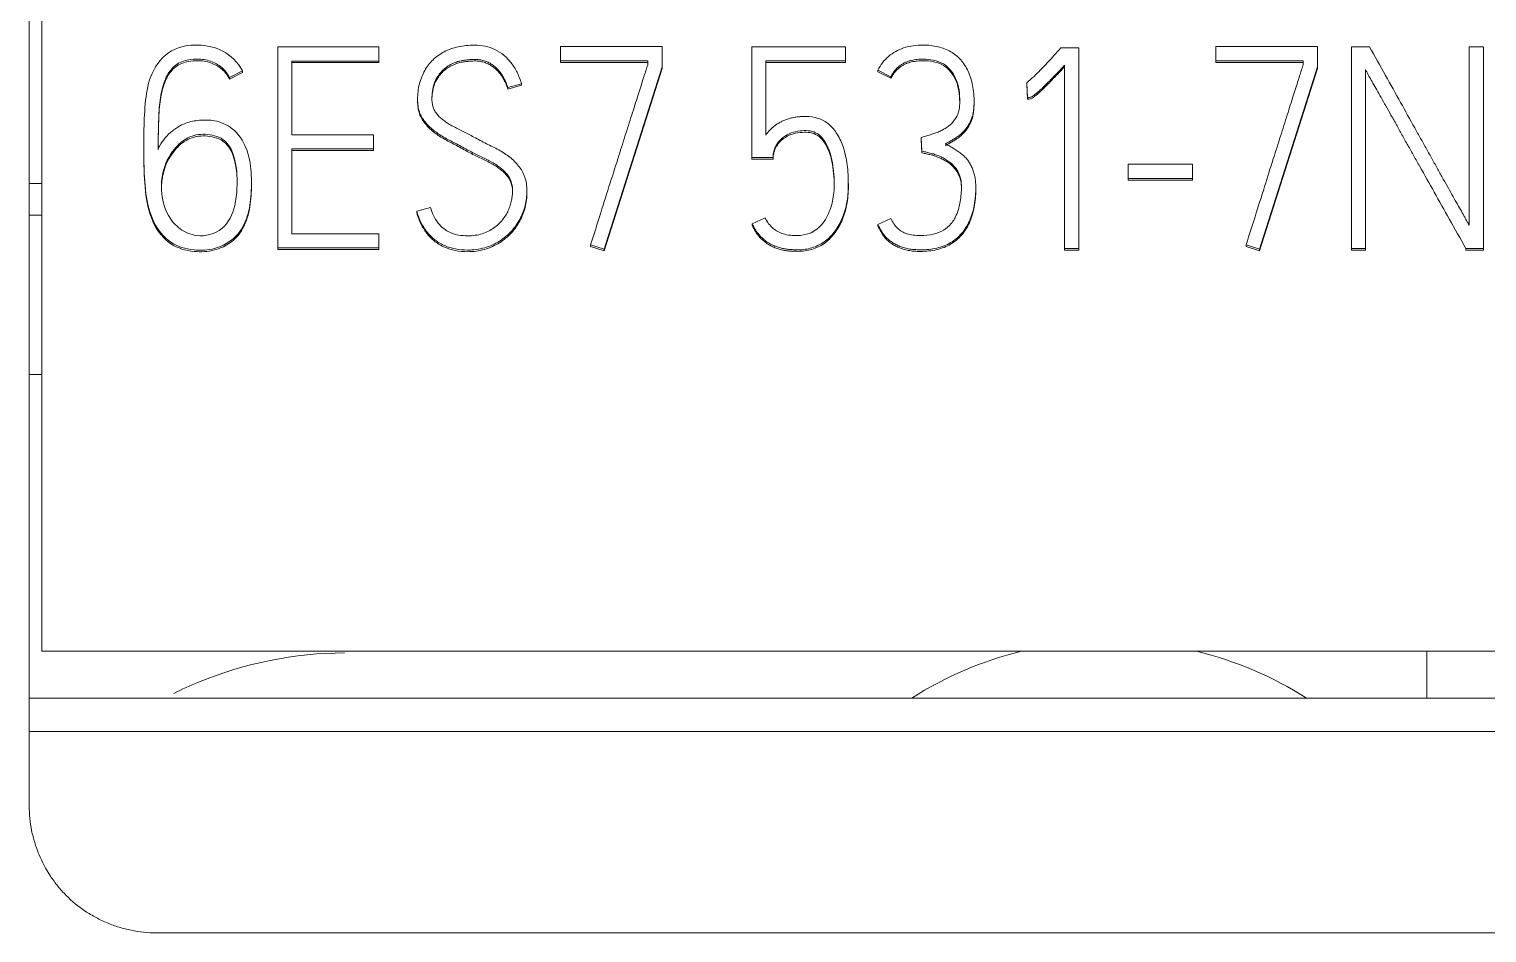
# Model space of a CAD drawing. Header units: millimetres. Extents: x 4137 to 6698, y 1400 to 3585.
# Drawn here: x 5533.95 to 5545.42, y 3360.38 to 3367.49 of the extents above; entities that cross this region are included whole.
import ezdxf

# ---------------------------------------------------------------- set-up
doc = ezdxf.new("R2010")
doc.units = ezdxf.units.MM
doc.layers.add('000-PI-Oprema', color=30, linetype='Continuous', lineweight=5)

msp = doc.modelspace()

# ---------------------------------------------------------------- linework, layer by layer
at = {"layer": '000-PI-Oprema', "color": 0, "linetype": 'ByBlock', "lineweight": 0}
for p, q in [((5534.048, 3362.595), (5534.048, 3372.778)), ((5535.904, 3367.354), (5535.904, 3365.771)), ((5536.701, 3367.354), (5535.904, 3367.354)), ((5536.701, 3367.242), (5536.701, 3367.354)), ((5538.13, 3367.356), (5538.13, 3367.244)), ((5538.929, 3367.356), (5538.13, 3367.356)), ((5538.929, 3367.195), (5538.929, 3367.356)), ((5539.635, 3367.354), (5540.373, 3367.354)), ((5539.635, 3366.482), (5539.635, 3367.354)), ((5540.373, 3367.354), (5540.373, 3367.244)), ((5542.069, 3367.345), (5542.209, 3367.345)), ((5542.209, 3367.345), (5542.209, 3365.765)), ((5543.289, 3367.356), (5543.289, 3367.244)), ((5544.088, 3367.356), (5543.289, 3367.356)), ((5544.088, 3367.195), (5544.088, 3367.356)), ((5544.355, 3367.354), (5544.355, 3365.767)), ((5544.499, 3367.354), (5544.355, 3367.354)), ((5545.395, 3367.354), (5545.282, 3367.354)), ((5545.282, 3367.354), (5545.282, 3365.95)), ((5545.395, 3365.767), (5545.395, 3367.354)), ((5535.627, 3367.165), (5535.525, 3367.112)), ((5535.627, 3367.152), (5535.525, 3367.099)), ((5535.627, 3367.165), (5535.627, 3367.152)), ((5536.015, 3366.661), (5536.015, 3367.242)), ((5536.015, 3367.242), (5536.701, 3367.242)), ((5536.015, 3367.229), (5536.701, 3367.229)), ((5536.701, 3367.242), (5536.701, 3367.229)), ((5538.13, 3367.244), (5538.13, 3367.231)), ((5538.13, 3367.244), (5538.818, 3367.244)), ((5538.13, 3367.231), (5538.818, 3367.231)), ((5538.474, 3365.76), (5538.929, 3367.195)), ((5538.474, 3365.748), (5538.929, 3367.183)), ((5538.818, 3367.244), (5538.818, 3367.213)), ((5538.929, 3367.195), (5538.929, 3367.183)), ((5539.745, 3367.244), (5539.745, 3366.658)), ((5540.373, 3367.244), (5539.745, 3367.244)), ((5540.373, 3367.231), (5539.745, 3367.231)), ((5540.373, 3367.244), (5540.373, 3367.231)), ((5540.629, 3367.169), (5540.629, 3367.156)), ((5540.629, 3367.169), (5540.731, 3367.118)), ((5540.629, 3367.156), (5540.731, 3367.106)), ((5542.098, 3365.765), (5542.098, 3367.209)), ((5543.289, 3367.244), (5543.289, 3367.231)), ((5543.289, 3367.244), (5543.977, 3367.244)), ((5543.289, 3367.231), (5543.977, 3367.231)), ((5543.633, 3365.76), (5544.088, 3367.195)), ((5543.633, 3365.748), (5544.088, 3367.183)), ((5543.977, 3367.244), (5543.977, 3367.213)), ((5544.088, 3367.195), (5544.088, 3367.183)), ((5544.466, 3365.767), (5544.466, 3367.176)), ((5535.525, 3367.112), (5535.525, 3367.099)), ((5537.824, 3367.063), (5537.715, 3367.033)), ((5537.824, 3367.051), (5537.715, 3367.02)), ((5537.715, 3367.033), (5537.715, 3367.02)), ((5537.824, 3367.063), (5537.824, 3367.051)), ((5540.731, 3367.118), (5540.731, 3367.106)), ((5541.8, 3367.07), (5541.8, 3367.058)), ((5541.807, 3366.953), (5541.8, 3367.07)), ((5541.807, 3366.941), (5541.8, 3367.058)), ((5537.005, 3366.943), (5537.005, 3366.93)), ((5541.385, 3366.908), (5541.385, 3366.93)), ((5541.807, 3366.953), (5541.807, 3366.941)), ((5534.85, 3366.569), (5534.85, 3366.556)), ((5536.659, 3366.661), (5536.015, 3366.661)), ((5536.659, 3366.551), (5536.659, 3366.661)), ((5540.968, 3366.641), (5540.968, 3366.628)), ((5540.968, 3366.641), (5540.975, 3366.531)), ((5540.968, 3366.628), (5540.975, 3366.518)), ((5536.015, 3365.881), (5536.015, 3366.551)), ((5536.015, 3366.551), (5536.659, 3366.551)), ((5536.015, 3366.538), (5536.659, 3366.538)), ((5536.659, 3366.551), (5536.659, 3366.538)), ((5539.635, 3366.482), (5539.635, 3366.47)), ((5539.803, 3366.482), (5539.635, 3366.482)), ((5539.803, 3366.47), (5539.635, 3366.47)), ((5539.803, 3366.482), (5539.803, 3366.47)), ((5540.975, 3366.531), (5540.975, 3366.518)), ((5542.599, 3366.429), (5542.599, 3366.317)), ((5543.105, 3366.429), (5542.599, 3366.429)), ((5543.105, 3366.317), (5543.105, 3366.429)), ((5533.948, 3366.278), (5534.048, 3366.278)), ((5535.698, 3366.267), (5535.698, 3366.279)), ((5540.396, 3366.264), (5540.396, 3366.277)), ((5541.399, 3366.222), (5541.399, 3366.243)), ((5542.599, 3366.317), (5542.599, 3366.304)), ((5542.599, 3366.317), (5543.105, 3366.317)), ((5542.599, 3366.304), (5543.105, 3366.304)), ((5543.105, 3366.317), (5543.105, 3366.304)), ((5537.866, 3366.205), (5537.866, 3366.218)), ((5534.048, 3366.028), (5533.948, 3366.028)), ((5536.998, 3366.06), (5537.107, 3366.09)), ((5536.998, 3366.06), (5536.998, 3366.047)), ((5539.639, 3365.961), (5539.741, 3366.007)), ((5540.731, 3366.002), (5540.629, 3365.956)), ((5536.701, 3365.881), (5536.015, 3365.881)), ((5536.701, 3365.771), (5536.701, 3365.881)), ((5539.639, 3365.961), (5539.639, 3365.948)), ((5540.629, 3365.956), (5540.629, 3365.943)), ((5535.904, 3365.771), (5535.904, 3365.759)), ((5535.904, 3365.771), (5536.701, 3365.771)), ((5536.701, 3365.771), (5536.701, 3365.759)), ((5538.367, 3365.796), (5538.367, 3365.783)), ((5538.367, 3365.796), (5538.474, 3365.76)), ((5538.367, 3365.783), (5538.474, 3365.748)), ((5538.474, 3365.76), (5538.474, 3365.748)), ((5542.098, 3365.765), (5542.098, 3365.752)), ((5542.209, 3365.765), (5542.098, 3365.765)), ((5542.209, 3365.765), (5542.209, 3365.752)), ((5543.527, 3365.796), (5543.527, 3365.783)), ((5543.527, 3365.796), (5543.633, 3365.76)), ((5543.527, 3365.783), (5543.633, 3365.748)), ((5543.633, 3365.76), (5543.633, 3365.748)), ((5544.355, 3365.767), (5544.466, 3365.767)), ((5544.355, 3365.767), (5544.355, 3365.754)), ((5544.466, 3365.767), (5544.466, 3365.754)), ((5545.256, 3365.767), (5545.256, 3365.754)), ((5545.256, 3365.767), (5545.395, 3365.767)), ((5545.395, 3365.767), (5545.395, 3365.754)), ((5535.904, 3365.759), (5536.701, 3365.759)), ((5542.209, 3365.752), (5542.098, 3365.752)), ((5544.355, 3365.754), (5544.466, 3365.754)), ((5545.256, 3365.754), (5545.395, 3365.754)), ((5534.048, 3364.773), (5533.948, 3364.773)), ((5558.848, 3362.595), (5534.048, 3362.595)), ((5544.948, 3362.595), (5544.948, 3362.227)), ((5558.948, 3362.227), (5533.948, 3362.227)), ((5533.948, 3361.964), (5533.948, 3361.378)), ((5558.948, 3361.964), (5533.948, 3361.964)), ((5534.947, 3360.378), (5557.948, 3360.378))]:
    msp.add_line(p, q, dxfattribs=at)
for start, end in [(103.753, 122.3801), (57.6199, 76.247)]:
    msp.add_arc((5542.448, 3359.778), 2.9, start, end, dxfattribs=at)
for points, knots in [([(5533.948, 3372.778), (5533.948, 3371.693), (5533.948, 3368.09), (5533.948, 3364.485), (5533.948, 3361.964)], [0, 0, 0, 0, 0.301146, 1, 1, 1, 1]), ([(5534.963, 3366.555), (5534.989, 3366.603), (5535.05, 3366.68), (5535.168, 3366.757), (5535.291, 3366.779), (5535.419, 3366.778), (5535.567, 3366.715), (5535.664, 3366.565), (5535.699, 3366.383), (5535.7, 3366.202), (5535.674, 3366.019), (5535.588, 3365.848), (5535.421, 3365.756), (5535.235, 3365.747), (5535.047, 3365.8), (5534.91, 3365.977), (5534.859, 3366.206), (5534.849, 3366.453), (5534.85, 3366.698), (5534.859, 3366.93), (5534.898, 3367.154), (5535.048, 3367.343), (5535.272, 3367.381), (5535.489, 3367.335), (5535.586, 3367.234), (5535.627, 3367.165)], [0, 0, 0, 0, 0.03564, 0.067865, 0.092923, 0.119268, 0.154068, 0.197126, 0.234707, 0.279879, 0.320329, 0.360962, 0.405677, 0.442102, 0.485709, 0.532505, 0.586175, 0.644312, 0.701767, 0.753421, 0.803151, 0.856352, 0.904259, 0.950465, 1, 1, 1, 1]), ([(5537.107, 3366.09), (5537.116, 3366.046), (5537.156, 3365.964), (5537.263, 3365.878), (5537.373, 3365.863), (5537.458, 3365.868), (5537.514, 3365.88), (5537.563, 3365.901), (5537.605, 3365.927), (5537.642, 3365.957), (5537.673, 3365.99), (5537.699, 3366.027), (5537.72, 3366.065), (5537.734, 3366.105), (5537.745, 3366.145), (5537.751, 3366.182), (5537.754, 3366.221), (5537.751, 3366.26), (5537.741, 3366.299), (5537.724, 3366.332), (5537.701, 3366.361), (5537.674, 3366.388), (5537.643, 3366.413), (5537.608, 3366.435), (5537.569, 3366.457), (5537.528, 3366.477), (5537.485, 3366.497), (5537.44, 3366.52), (5537.395, 3366.544), (5537.348, 3366.57), (5537.301, 3366.595), (5537.255, 3366.618), (5537.21, 3366.642), (5537.168, 3366.669), (5537.129, 3366.697), (5537.094, 3366.728), (5537.064, 3366.762), (5537.038, 3366.799), (5537.018, 3366.841), (5537.007, 3366.889), (5537.004, 3366.943), (5537.007, 3367.002), (5537.018, 3367.061), (5537.036, 3367.116), (5537.06, 3367.167), (5537.09, 3367.212), (5537.126, 3367.253), (5537.168, 3367.287), (5537.215, 3367.316), (5537.268, 3367.339), (5537.326, 3367.355), (5537.388, 3367.365), (5537.459, 3367.369), (5537.537, 3367.362), (5537.616, 3367.335), (5537.686, 3367.29), (5537.745, 3367.228), (5537.792, 3367.152), (5537.814, 3367.094), (5537.824, 3367.063)], [0, 0, 0, 0, 0.042395, 0.079774, 0.121236, 0.140075, 0.157254, 0.173247, 0.188397, 0.202796, 0.216711, 0.230265, 0.243508, 0.256652, 0.269293, 0.280934, 0.291684, 0.304893, 0.316879, 0.328106, 0.339273, 0.350814, 0.362909, 0.375637, 0.388999, 0.403044, 0.417696, 0.432849, 0.448511, 0.464937, 0.481153, 0.497163, 0.51278, 0.527863, 0.542482, 0.556645, 0.570443, 0.584077, 0.597961, 0.612786, 0.629037, 0.64828, 0.666584, 0.684253, 0.701354, 0.717933, 0.734308, 0.750738, 0.767515, 0.784992, 0.803232, 0.822275, 0.842375, 0.868294, 0.892965, 0.917787, 0.943448, 0.970498, 1, 1, 1, 1]), ([(5541.159, 3366.59), (5541.168, 3366.595), (5541.186, 3366.604), (5541.213, 3366.619), (5541.239, 3366.635), (5541.265, 3366.653), (5541.29, 3366.674), (5541.313, 3366.698), (5541.334, 3366.724), (5541.351, 3366.754), (5541.367, 3366.788), (5541.378, 3366.826), (5541.384, 3366.869), (5541.387, 3366.945), (5541.379, 3367.045), (5541.345, 3367.16), (5541.286, 3367.253), (5541.204, 3367.321), (5541.099, 3367.36), (5540.972, 3367.372), (5540.834, 3367.356), (5540.706, 3367.285), (5540.648, 3367.212), (5540.629, 3367.169)], [0, 0, 0, 0, 0.019459, 0.039301, 0.05955, 0.080105, 0.100989, 0.122386, 0.144292, 0.16684, 0.190353, 0.215738, 0.244087, 0.27581, 0.363621, 0.439823, 0.508996, 0.575574, 0.644592, 0.722009, 0.822031, 0.909956, 1, 1, 1, 1]), ([(5535.525, 3367.112), (5535.517, 3367.127), (5535.499, 3367.156), (5535.465, 3367.192), (5535.423, 3367.221), (5535.376, 3367.242), (5535.325, 3367.255), (5535.267, 3367.258), (5535.207, 3367.254), (5535.149, 3367.239), (5535.101, 3367.212), (5535.062, 3367.174), (5535.031, 3367.127), (5535.008, 3367.07), (5534.99, 3367.005), (5534.977, 3366.932), (5534.97, 3366.849), (5534.966, 3366.759), (5534.964, 3366.66), (5534.963, 3366.591), (5534.963, 3366.555)], [0, 0, 0, 0, 0.043481, 0.085549, 0.127923, 0.170971, 0.214845, 0.260884, 0.317917, 0.367656, 0.41257, 0.456833, 0.503792, 0.555243, 0.612421, 0.675966, 0.746378, 0.823872, 0.908402, 1, 1, 1, 1]), ([(5537.715, 3367.033), (5537.713, 3367.04), (5537.708, 3367.055), (5537.699, 3367.078), (5537.687, 3367.102), (5537.674, 3367.128), (5537.657, 3367.152), (5537.638, 3367.175), (5537.615, 3367.197), (5537.589, 3367.216), (5537.561, 3367.233), (5537.528, 3367.246), (5537.492, 3367.253), (5537.457, 3367.255), (5537.424, 3367.254), (5537.392, 3367.251), (5537.357, 3367.246), (5537.319, 3367.238), (5537.282, 3367.224), (5537.246, 3367.205), (5537.212, 3367.179), (5537.181, 3367.147), (5537.154, 3367.108), (5537.132, 3367.06), (5537.12, 3367.003), (5537.117, 3366.95), (5537.12, 3366.904), (5537.129, 3366.871), (5537.144, 3366.842), (5537.164, 3366.815), (5537.188, 3366.791), (5537.217, 3366.769), (5537.249, 3366.748), (5537.284, 3366.727), (5537.323, 3366.707), (5537.363, 3366.687), (5537.406, 3366.666), (5537.451, 3366.642), (5537.497, 3366.617), (5537.547, 3366.591), (5537.596, 3366.567), (5537.644, 3366.543), (5537.689, 3366.515), (5537.731, 3366.485), (5537.769, 3366.453), (5537.801, 3366.416), (5537.83, 3366.375), (5537.851, 3366.328), (5537.863, 3366.275), (5537.867, 3366.219), (5537.863, 3366.161), (5537.853, 3366.104), (5537.835, 3366.048), (5537.81, 3365.995), (5537.779, 3365.945), (5537.742, 3365.899), (5537.699, 3365.858), (5537.649, 3365.823), (5537.594, 3365.793), (5537.533, 3365.77), (5537.467, 3365.756), (5537.389, 3365.752), (5537.304, 3365.759), (5537.218, 3365.785), (5537.142, 3365.829), (5537.079, 3365.891), (5537.03, 3365.969), (5537.007, 3366.028), (5536.998, 3366.06)], [0, 0, 0, 0, 0.006902, 0.014527, 0.0229, 0.03171, 0.040697, 0.049939, 0.059406, 0.069126, 0.079243, 0.089792, 0.100957, 0.11302, 0.121351, 0.131067, 0.142193, 0.154038, 0.166072, 0.178522, 0.191399, 0.204849, 0.219214, 0.234859, 0.25249, 0.272668, 0.283841, 0.294211, 0.304173, 0.314215, 0.324636, 0.335605, 0.347264, 0.35967, 0.372854, 0.386723, 0.401163, 0.416176, 0.433071, 0.449927, 0.466747, 0.483271, 0.499286, 0.514866, 0.530063, 0.545048, 0.560066, 0.575472, 0.591898, 0.609868, 0.627376, 0.645005, 0.66302, 0.681094, 0.698922, 0.71679, 0.734853, 0.753306, 0.772468, 0.792214, 0.812556, 0.833938, 0.86301, 0.889874, 0.915888, 0.942166, 0.969784, 1, 1, 1, 1]), ([(5540.731, 3367.118), (5540.736, 3367.128), (5540.746, 3367.146), (5540.763, 3367.17), (5540.782, 3367.19), (5540.803, 3367.207), (5540.824, 3367.221), (5540.846, 3367.232), (5540.868, 3367.241), (5540.891, 3367.247), (5540.915, 3367.252), (5540.938, 3367.255), (5540.961, 3367.257), (5541.031, 3367.258), (5541.15, 3367.239), (5541.262, 3367.097), (5541.275, 3366.965), (5541.271, 3366.872), (5541.262, 3366.832), (5541.246, 3366.797), (5541.225, 3366.768), (5541.201, 3366.742), (5541.174, 3366.72), (5541.143, 3366.702), (5541.111, 3366.686), (5541.076, 3366.673), (5541.04, 3366.662), (5541.004, 3366.651), (5540.98, 3366.644), (5540.968, 3366.641)], [0, 0, 0, 0, 0.025161, 0.048595, 0.070641, 0.091589, 0.111603, 0.13094, 0.14993, 0.168791, 0.187661, 0.206323, 0.224495, 0.242226, 0.372375, 0.490579, 0.643633, 0.679942, 0.712328, 0.741834, 0.769901, 0.797396, 0.824894, 0.852838, 0.881452, 0.911007, 0.940973, 0.970636, 1, 1, 1, 1]), ([(5541.8, 3367.07), (5541.82, 3367.087), (5541.856, 3367.119), (5541.911, 3367.174), (5541.963, 3367.23), (5542.018, 3367.288), (5542.051, 3367.326), (5542.069, 3367.345)], [0, 0, 0, 0, 0.198846, 0.377684, 0.606339, 0.795382, 1, 1, 1, 1]), ([(5545.282, 3365.95), (5545.277, 3365.959), (5545.266, 3365.98), (5545.245, 3366.016), (5545.22, 3366.062), (5545.189, 3366.116), (5545.155, 3366.177), (5545.118, 3366.243), (5545.078, 3366.314), (5545.035, 3366.39), (5544.991, 3366.47), (5544.946, 3366.551), (5544.9, 3366.633), (5544.832, 3366.755), (5544.74, 3366.92), (5544.622, 3367.133), (5544.541, 3367.279), (5544.499, 3367.354)], [0, 0, 0, 0, 0.019057, 0.045144, 0.078261, 0.117077, 0.160259, 0.207807, 0.259003, 0.31313, 0.370188, 0.428711, 0.487234, 0.545757, 0.688172, 0.839586, 1, 1, 1, 1]), ([(5535.525, 3367.099), (5535.517, 3367.114), (5535.499, 3367.143), (5535.465, 3367.18), (5535.423, 3367.208), (5535.376, 3367.229), (5535.325, 3367.242), (5535.267, 3367.246), (5535.207, 3367.242), (5535.149, 3367.226), (5535.101, 3367.199), (5535.062, 3367.161), (5535.031, 3367.114), (5535.008, 3367.058), (5534.99, 3366.993), (5534.977, 3366.919), (5534.97, 3366.837), (5534.966, 3366.746), (5534.964, 3366.647), (5534.963, 3366.578), (5534.963, 3366.542)], [0, 0, 0, 0, 0.043481, 0.085549, 0.127923, 0.170971, 0.214845, 0.260884, 0.317917, 0.367656, 0.41257, 0.456833, 0.503792, 0.555243, 0.612421, 0.675966, 0.746378, 0.823872, 0.908402, 1, 1, 1, 1]), ([(5537.715, 3367.02), (5537.713, 3367.027), (5537.708, 3367.042), (5537.699, 3367.065), (5537.687, 3367.09), (5537.674, 3367.115), (5537.657, 3367.139), (5537.638, 3367.162), (5537.615, 3367.184), (5537.589, 3367.203), (5537.561, 3367.22), (5537.528, 3367.233), (5537.492, 3367.241), (5537.457, 3367.243), (5537.424, 3367.241), (5537.392, 3367.238), (5537.357, 3367.234), (5537.319, 3367.226), (5537.282, 3367.211), (5537.246, 3367.192), (5537.212, 3367.167), (5537.181, 3367.134), (5537.154, 3367.095), (5537.132, 3367.048), (5537.121, 3366.993), (5537.118, 3366.955), (5537.118, 3366.935)], [0, 0, 0, 0, 0.025535, 0.053746, 0.084726, 0.117324, 0.150572, 0.184768, 0.219795, 0.255756, 0.293187, 0.332218, 0.373527, 0.418158, 0.448979, 0.484928, 0.526094, 0.569916, 0.614442, 0.660505, 0.708148, 0.757909, 0.811058, 0.868941, 0.934177, 1, 1, 1, 1]), ([(5538.818, 3367.213), (5538.817, 3367.21), (5538.813, 3367.2), (5538.806, 3367.178), (5538.794, 3367.143), (5538.78, 3367.099), (5538.763, 3367.044), (5538.743, 3366.982), (5538.721, 3366.912), (5538.697, 3366.836), (5538.671, 3366.755), (5538.644, 3366.671), (5538.617, 3366.585), (5538.576, 3366.455), (5538.519, 3366.276), (5538.445, 3366.042), (5538.394, 3365.88), (5538.367, 3365.796)], [0, 0, 0, 0, 0.006664, 0.022274, 0.046836, 0.07897, 0.117297, 0.161819, 0.211415, 0.264968, 0.322476, 0.382404, 0.443215, 0.50491, 0.65714, 0.82217, 1, 1, 1, 1]), ([(5540.731, 3367.106), (5540.736, 3367.115), (5540.746, 3367.133), (5540.763, 3367.157), (5540.782, 3367.177), (5540.803, 3367.194), (5540.824, 3367.208), (5540.846, 3367.219), (5540.868, 3367.228), (5540.891, 3367.235), (5540.915, 3367.239), (5540.938, 3367.242), (5540.961, 3367.244), (5541.031, 3367.246), (5541.15, 3367.227), (5541.259, 3367.089), (5541.272, 3366.978), (5541.272, 3366.919)], [0, 0, 0, 0, 0.039855, 0.076975, 0.111896, 0.145077, 0.176779, 0.207409, 0.237489, 0.267365, 0.297255, 0.326816, 0.355601, 0.383686, 0.589842, 0.777078, 1, 1, 1, 1]), ([(5542.098, 3367.209), (5542.08, 3367.19), (5542.047, 3367.154), (5542, 3367.106), (5541.961, 3367.067), (5541.929, 3367.035), (5541.901, 3367.009), (5541.878, 3366.989), (5541.859, 3366.974), (5541.844, 3366.964), (5541.832, 3366.958), (5541.822, 3366.955), (5541.814, 3366.954), (5541.809, 3366.953), (5541.807, 3366.953)], [0, 0, 0, 0, 0.200504, 0.370797, 0.510902, 0.6264, 0.722885, 0.800448, 0.861213, 0.907383, 0.939504, 0.963232, 0.983337, 1, 1, 1, 1]), ([(5542.098, 3367.196), (5542.08, 3367.177), (5542.047, 3367.142), (5542, 3367.094), (5541.961, 3367.054), (5541.929, 3367.022), (5541.901, 3366.996), (5541.878, 3366.976), (5541.859, 3366.961), (5541.844, 3366.951), (5541.832, 3366.945), (5541.822, 3366.943), (5541.814, 3366.941), (5541.809, 3366.941), (5541.807, 3366.941)], [0, 0, 0, 0, 0.200504, 0.370797, 0.510902, 0.6264, 0.722885, 0.800448, 0.861213, 0.907383, 0.939504, 0.963232, 0.983337, 1, 1, 1, 1]), ([(5543.977, 3367.213), (5543.976, 3367.21), (5543.972, 3367.2), (5543.965, 3367.178), (5543.954, 3367.143), (5543.94, 3367.099), (5543.922, 3367.044), (5543.902, 3366.982), (5543.88, 3366.912), (5543.856, 3366.836), (5543.831, 3366.755), (5543.804, 3366.671), (5543.777, 3366.585), (5543.735, 3366.455), (5543.679, 3366.276), (5543.605, 3366.042), (5543.553, 3365.88), (5543.527, 3365.796)], [0, 0, 0, 0, 0.006664, 0.022274, 0.046836, 0.07897, 0.117297, 0.161819, 0.211415, 0.264968, 0.322476, 0.382404, 0.443215, 0.50491, 0.65714, 0.82217, 1, 1, 1, 1]), ([(5544.466, 3367.176), (5544.47, 3367.167), (5544.481, 3367.147), (5544.5, 3367.111), (5544.526, 3367.066), (5544.556, 3367.013), (5544.59, 3366.953), (5544.627, 3366.887), (5544.668, 3366.815), (5544.71, 3366.739), (5544.754, 3366.66), (5544.8, 3366.578), (5544.847, 3366.495), (5544.916, 3366.373), (5545.009, 3366.206), (5545.13, 3365.991), (5545.213, 3365.843), (5545.256, 3365.767)], [0, 0, 0, 0, 0.017881, 0.043036, 0.075471, 0.113785, 0.156579, 0.203853, 0.254825, 0.308715, 0.365522, 0.423995, 0.482881, 0.542179, 0.685414, 0.838021, 1, 1, 1, 1]), ([(5537.753, 3366.207), (5537.753, 3366.221), (5537.751, 3366.248), (5537.741, 3366.286), (5537.724, 3366.319), (5537.701, 3366.349), (5537.674, 3366.376), (5537.643, 3366.4), (5537.608, 3366.423), (5537.569, 3366.444), (5537.528, 3366.464), (5537.485, 3366.485), (5537.44, 3366.507), (5537.395, 3366.531), (5537.348, 3366.557), (5537.301, 3366.582), (5537.255, 3366.606), (5537.21, 3366.63), (5537.168, 3366.656), (5537.129, 3366.684), (5537.094, 3366.715), (5537.064, 3366.749), (5537.038, 3366.786), (5537.018, 3366.828), (5537.007, 3366.876), (5537.005, 3366.913), (5537.005, 3366.934), (5537.005, 3366.937)], [0, 0, 0, 0, 0.037363, 0.072654, 0.105707, 0.138586, 0.172568, 0.20818, 0.245654, 0.284995, 0.326348, 0.369486, 0.414101, 0.460216, 0.508578, 0.556324, 0.603462, 0.649443, 0.693851, 0.736893, 0.778592, 0.819218, 0.85936, 0.900239, 0.943889, 0.991738, 1, 1, 1, 1]), ([(5539.745, 3366.658), (5539.75, 3366.665), (5539.76, 3366.678), (5539.776, 3366.696), (5539.794, 3366.714), (5539.814, 3366.731), (5539.837, 3366.747), (5539.861, 3366.761), (5539.888, 3366.774), (5539.917, 3366.785), (5539.949, 3366.794), (5539.984, 3366.801), (5540.021, 3366.805), (5540.08, 3366.807), (5540.16, 3366.797), (5540.248, 3366.747), (5540.315, 3366.664), (5540.363, 3366.555), (5540.391, 3366.42), (5540.397, 3366.296), (5540.394, 3366.194), (5540.384, 3366.122), (5540.367, 3366.056), (5540.345, 3365.996), (5540.317, 3365.941), (5540.285, 3365.893), (5540.248, 3365.852), (5540.206, 3365.817), (5540.159, 3365.79), (5540.108, 3365.77), (5540.054, 3365.758), (5540.011, 3365.755), (5539.977, 3365.756), (5539.953, 3365.757), (5539.924, 3365.759), (5539.893, 3365.763), (5539.86, 3365.77), (5539.826, 3365.781), (5539.791, 3365.796), (5539.757, 3365.816), (5539.723, 3365.842), (5539.691, 3365.874), (5539.662, 3365.914), (5539.647, 3365.944), (5539.639, 3365.961)], [0, 0, 0, 0, 0.010575, 0.021534, 0.032937, 0.044729, 0.056875, 0.069452, 0.0826, 0.096505, 0.111279, 0.126985, 0.143702, 0.161538, 0.205913, 0.248141, 0.293825, 0.346182, 0.40699, 0.478261, 0.512629, 0.544859, 0.575282, 0.604004, 0.631084, 0.6569, 0.681684, 0.705765, 0.729734, 0.753772, 0.778045, 0.803118, 0.812005, 0.822876, 0.835737, 0.849942, 0.864952, 0.880894, 0.897668, 0.915306, 0.934053, 0.954105, 0.975931, 1, 1, 1, 1]), ([(5541.159, 3366.577), (5541.168, 3366.582), (5541.186, 3366.591), (5541.213, 3366.606), (5541.239, 3366.622), (5541.265, 3366.64), (5541.29, 3366.662), (5541.313, 3366.685), (5541.334, 3366.712), (5541.351, 3366.742), (5541.367, 3366.775), (5541.378, 3366.813), (5541.384, 3366.856), (5541.385, 3366.888), (5541.385, 3366.904), (5541.385, 3366.905)], [0, 0, 0, 0, 0.070239, 0.141859, 0.214947, 0.289138, 0.36452, 0.44175, 0.520823, 0.60221, 0.68708, 0.778706, 0.881031, 0.995537, 1, 1, 1, 1]), ([(5539.741, 3366.007), (5539.757, 3365.973), (5539.795, 3365.923), (5539.888, 3365.872), (5539.989, 3365.864), (5540.099, 3365.879), (5540.196, 3365.952), (5540.258, 3366.07), (5540.289, 3366.215), (5540.283, 3366.379), (5540.255, 3366.546), (5540.16, 3366.693), (5540.008, 3366.699), (5539.895, 3366.662), (5539.819, 3366.578), (5539.804, 3366.519), (5539.803, 3366.482)], [0, 0, 0, 0, 0.059022, 0.110017, 0.175174, 0.228533, 0.294979, 0.374406, 0.452147, 0.547151, 0.653629, 0.744768, 0.81483, 0.893356, 0.941956, 1, 1, 1, 1]), ([(5540.285, 3366.26), (5540.285, 3366.293), (5540.279, 3366.389), (5540.255, 3366.533), (5540.16, 3366.68), (5540.008, 3366.686), (5539.895, 3366.65), (5539.819, 3366.566), (5539.804, 3366.506), (5539.803, 3366.47)], [0, 0, 0, 0, 0.110862, 0.319923, 0.498869, 0.636431, 0.790612, 0.886035, 1, 1, 1, 1]), ([(5535.334, 3366.665), (5535.285, 3366.667), (5535.193, 3366.649), (5535.066, 3366.537), (5534.996, 3366.387), (5534.981, 3366.201), (5535.022, 3366.04), (5535.129, 3365.912), (5535.285, 3365.846), (5535.486, 3365.898), (5535.57, 3366.081), (5535.588, 3366.264), (5535.582, 3366.446), (5535.512, 3366.632), (5535.383, 3366.663), (5535.334, 3366.665)], [0, 0, 0, 0, 0.0625, 0.125, 0.21875, 0.28125, 0.375, 0.4375, 0.5, 0.59375, 0.6875, 0.75, 0.84375, 0.9375, 1, 1, 1, 1]), ([(5535.334, 3366.652), (5535.285, 3366.654), (5535.193, 3366.637), (5535.066, 3366.524), (5535.001, 3366.383), (5534.989, 3366.277), (5534.989, 3366.241)], [0, 0, 0, 0, 0.232842, 0.465685, 0.814948, 1, 1, 1, 1]), ([(5535.585, 3366.279), (5535.585, 3366.331), (5535.576, 3366.451), (5535.512, 3366.619), (5535.383, 3366.65), (5535.334, 3366.652)], [0, 0, 0, 0, 0.310868, 0.724347, 1, 1, 1, 1]), ([(5540.629, 3365.956), (5540.632, 3365.948), (5540.64, 3365.932), (5540.653, 3365.908), (5540.668, 3365.884), (5540.686, 3365.861), (5540.708, 3365.839), (5540.733, 3365.819), (5540.762, 3365.801), (5540.794, 3365.786), (5540.829, 3365.772), (5540.869, 3365.763), (5540.915, 3365.757), (5540.99, 3365.754), (5541.09, 3365.763), (5541.203, 3365.806), (5541.292, 3365.881), (5541.356, 3365.983), (5541.392, 3366.11), (5541.4, 3366.216), (5541.398, 3366.293), (5541.392, 3366.332), (5541.383, 3366.369), (5541.37, 3366.402), (5541.355, 3366.433), (5541.336, 3366.461), (5541.314, 3366.486), (5541.289, 3366.51), (5541.26, 3366.531), (5541.228, 3366.551), (5541.195, 3366.571), (5541.171, 3366.584), (5541.159, 3366.59)], [0, 0, 0, 0, 0.016308, 0.03331, 0.051065, 0.069403, 0.088334, 0.108132, 0.128912, 0.150812, 0.174077, 0.199384, 0.227539, 0.258836, 0.339488, 0.411171, 0.480216, 0.552248, 0.632093, 0.724403, 0.750895, 0.775618, 0.798835, 0.820921, 0.842207, 0.86296, 0.883743, 0.90511, 0.927322, 0.95053, 0.974743, 1, 1, 1, 1]), ([(5535.698, 3366.268), (5535.698, 3366.24), (5535.695, 3366.152), (5535.674, 3366.006), (5535.588, 3365.835), (5535.421, 3365.744), (5535.235, 3365.734), (5535.047, 3365.787), (5534.91, 3365.964), (5534.859, 3366.193), (5534.851, 3366.395), (5534.85, 3366.518), (5534.85, 3366.556)], [0, 0, 0, 0, 0.047379, 0.146039, 0.245143, 0.354204, 0.443047, 0.549405, 0.663541, 0.794443, 0.936242, 1, 1, 1, 1]), ([(5540.975, 3366.531), (5540.987, 3366.529), (5541.011, 3366.524), (5541.047, 3366.515), (5541.083, 3366.505), (5541.118, 3366.492), (5541.151, 3366.475), (5541.183, 3366.455), (5541.212, 3366.432), (5541.236, 3366.405), (5541.258, 3366.374), (5541.274, 3366.338), (5541.284, 3366.298), (5541.288, 3366.23), (5541.28, 3366.141), (5541.255, 3366.041), (5541.211, 3365.961), (5541.145, 3365.905), (5541.06, 3365.874), (5540.978, 3365.866), (5540.908, 3365.87), (5540.858, 3365.88), (5540.816, 3365.898), (5540.781, 3365.925), (5540.752, 3365.96), (5540.737, 3365.988), (5540.731, 3366.002)], [0, 0, 0, 0, 0.02738, 0.055263, 0.083718, 0.112185, 0.140262, 0.168233, 0.196053, 0.223907, 0.252387, 0.281692, 0.312418, 0.345525, 0.437535, 0.514429, 0.579935, 0.641132, 0.706523, 0.782286, 0.825991, 0.863975, 0.897416, 0.929394, 0.963085, 1, 1, 1, 1]), ([(5540.975, 3366.518), (5540.987, 3366.516), (5541.011, 3366.511), (5541.047, 3366.503), (5541.083, 3366.492), (5541.118, 3366.479), (5541.151, 3366.462), (5541.183, 3366.443), (5541.212, 3366.42), (5541.236, 3366.392), (5541.258, 3366.361), (5541.274, 3366.325), (5541.284, 3366.285), (5541.286, 3366.253), (5541.286, 3366.234), (5541.286, 3366.229)], [0, 0, 0, 0, 0.076955, 0.155321, 0.235296, 0.315307, 0.39422, 0.472835, 0.551025, 0.629313, 0.709358, 0.791722, 0.878079, 0.97113, 1, 1, 1, 1]), ([(5540.396, 3366.264), (5540.396, 3366.261), (5540.396, 3366.233), (5540.394, 3366.181), (5540.384, 3366.109), (5540.367, 3366.043), (5540.345, 3365.983), (5540.317, 3365.929), (5540.285, 3365.881), (5540.248, 3365.839), (5540.206, 3365.804), (5540.159, 3365.777), (5540.108, 3365.757), (5540.054, 3365.746), (5540.011, 3365.743), (5539.977, 3365.744), (5539.953, 3365.745), (5539.924, 3365.746), (5539.893, 3365.75), (5539.86, 3365.757), (5539.826, 3365.768), (5539.791, 3365.783), (5539.757, 3365.804), (5539.723, 3365.829), (5539.691, 3365.861), (5539.662, 3365.901), (5539.647, 3365.932), (5539.639, 3365.948)], [0, 0, 0, 0, 0.006507, 0.07195, 0.133322, 0.191255, 0.245946, 0.297513, 0.346671, 0.393864, 0.439719, 0.485361, 0.531134, 0.577354, 0.625098, 0.642021, 0.662722, 0.687212, 0.714261, 0.742843, 0.773199, 0.80514, 0.838725, 0.874425, 0.912607, 0.954167, 1, 1, 1, 1]), ([(5540.629, 3365.943), (5540.632, 3365.935), (5540.64, 3365.919), (5540.653, 3365.896), (5540.668, 3365.871), (5540.686, 3365.848), (5540.708, 3365.826), (5540.733, 3365.806), (5540.762, 3365.788), (5540.794, 3365.773), (5540.829, 3365.76), (5540.869, 3365.75), (5540.915, 3365.744), (5540.99, 3365.742), (5541.09, 3365.751), (5541.203, 3365.794), (5541.292, 3365.868), (5541.356, 3365.97), (5541.391, 3366.094), (5541.399, 3366.183), (5541.399, 3366.23)], [0, 0, 0, 0, 0.022676, 0.046318, 0.071006, 0.096504, 0.122828, 0.150357, 0.17925, 0.209702, 0.242052, 0.277241, 0.316391, 0.359908, 0.472053, 0.571728, 0.667735, 0.767894, 0.878918, 1, 1, 1, 1]), ([(5537.866, 3366.207), (5537.866, 3366.207), (5537.866, 3366.187), (5537.863, 3366.148), (5537.853, 3366.091), (5537.835, 3366.035), (5537.81, 3365.982), (5537.779, 3365.932), (5537.742, 3365.886), (5537.699, 3365.845), (5537.649, 3365.81), (5537.594, 3365.78), (5537.533, 3365.757), (5537.467, 3365.744), (5537.389, 3365.739), (5537.304, 3365.746), (5537.218, 3365.772), (5537.142, 3365.817), (5537.079, 3365.878), (5537.03, 3365.956), (5537.007, 3366.016), (5536.998, 3366.047)], [0, 0, 0, 0, 0.001261, 0.046083, 0.091213, 0.137331, 0.183601, 0.229241, 0.274983, 0.321224, 0.368462, 0.417518, 0.468068, 0.520144, 0.574882, 0.649305, 0.718077, 0.784672, 0.851944, 0.922648, 1, 1, 1, 1]), ([(5536.43, 3362.582), (5536.037, 3362.582), (5535.574, 3362.487), (5535.15, 3362.295), (5535.086, 3362.263)], [0, 0, 0, 0, 0.846072, 1, 1, 1, 1]), ([(5533.948, 3361.378), (5533.948, 3361.312), (5533.954, 3361.248), (5533.974, 3361.152), (5533.982, 3361.121), (5534.001, 3361.058), (5534.012, 3361.027), (5534.049, 3360.937), (5534.08, 3360.879), (5534.133, 3360.798), (5534.153, 3360.771), (5534.194, 3360.72), (5534.216, 3360.696), (5534.285, 3360.626), (5534.335, 3360.585), (5534.417, 3360.531), (5534.446, 3360.514), (5534.504, 3360.483), (5534.563, 3360.455), (5534.624, 3360.432), (5534.671, 3360.418), (5534.687, 3360.413), (5534.719, 3360.405), (5534.735, 3360.402), (5534.816, 3360.385), (5534.881, 3360.378), (5534.947, 3360.378)], [0, 0, 0, 0, 0.125, 0.125, 0.1875, 0.1875, 0.25, 0.25, 0.375, 0.375, 0.4375, 0.4375, 0.5, 0.5, 0.625, 0.625, 0.6875, 0.6875, 0.75, 0.8125, 0.8125, 0.84375, 0.84375, 0.875, 0.875, 1, 1, 1, 1])]:
    msp.add_open_spline(points, degree=3, knots=knots, dxfattribs=at)

doc.saveas('drawing.dxf')
